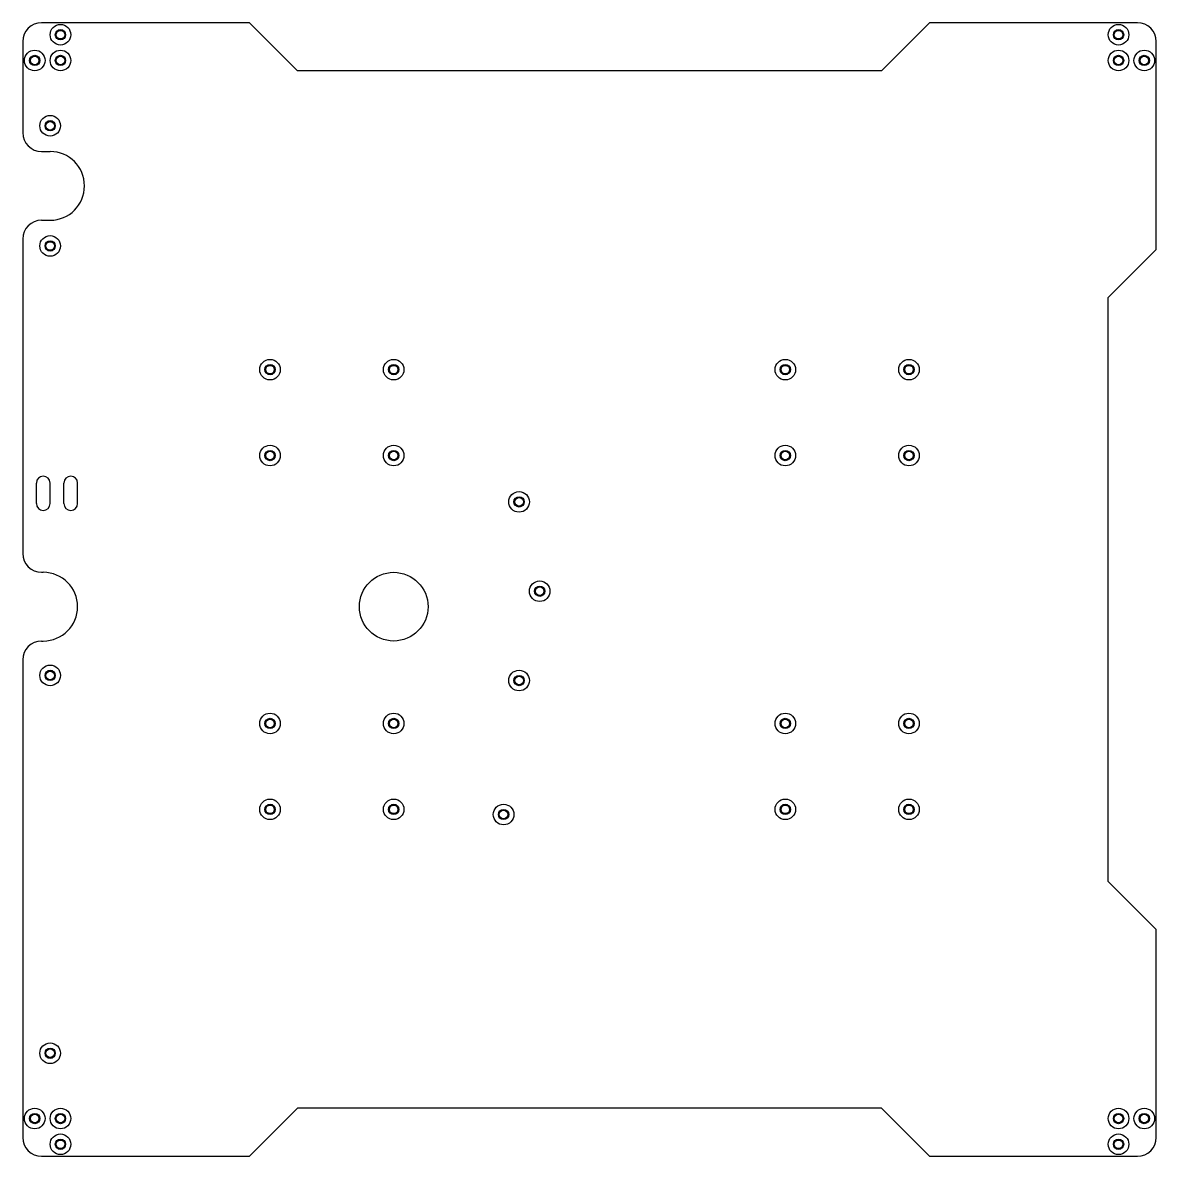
# Model space of a CAD drawing. Extents: x 0 to 330, y 0 to 330.
import ezdxf

# ---------------------------------------------------------------- set-up
doc = ezdxf.new("R2010")
doc.units = 0
doc.layers.get('0').update_dxf_attribs({"linetype": 'continuous'})

# ---------------------------------------------------------------- blocks, each defined once
blk = doc.blocks.new('PAD001')
at = {"color": 0}
for p, q in [((66, 330), (5.5, 330)), ((80, 316), (66, 330)), ((264, 330), (250, 316)), ((324.5, 330), (264, 330)), ((0, 324.5), (0, 298)), ((330, 264), (330, 324.5)), ((250, 316), (80, 316)), ((5.5, 292.5), (8, 292.5)), ((5.5, 272.5), (8, 272.5)), ((0, 267), (0, 175.5)), ((316, 250), (330, 264)), ((316, 80), (316, 250)), ((4, 190), (4, 196)), ((8, 190), (8, 196)), ((12, 190), (12, 196)), ((16, 190), (16, 196)), ((5.5, 170), (6, 170)), ((5.5, 150), (6, 150)), ((0, 144.5), (0, 5.5)), ((330, 66), (316, 80)), ((330, 5.5), (330, 66)), ((80, 14), (66, 0)), ((250, 14), (80, 14)), ((264, 0), (250, 14)), ((5.5, 0), (66, 0)), ((264, 0), (324.5, 0))]:
    blk.add_line(p, q, dxfattribs=at)
for centre, radius in [((11, 326.5), 3), ((11, 326.5), 1.5), ((11, 326.5), 1.25), ((319, 326.5), 3), ((319, 326.5), 1.5), ((319, 326.5), 1.25), ((3.5, 319), 3), ((3.5, 319), 1.5), ((3.5, 319), 1.25), ((11, 319), 3), ((11, 319), 1.5), ((11, 319), 1.25), ((319, 319), 3), ((319, 319), 1.5), ((319, 319), 1.25), ((326.5, 319), 3), ((326.5, 319), 1.5), ((326.5, 319), 1.25), ((8, 300), 3), ((8, 300), 1.5), ((8, 300), 1.25), ((8, 265), 3), ((8, 265), 1.5), ((8, 265), 1.25), ((72, 229), 3), ((108, 229), 3), ((222, 229), 3), ((258, 229), 3), ((72, 229), 1.5), ((72, 229), 1.25), ((108, 229), 1.5), ((108, 229), 1.25), ((222, 229), 1.5), ((222, 229), 1.25), ((258, 229), 1.5), ((258, 229), 1.25), ((72, 204), 3), ((72, 204), 1.5), ((72, 204), 1.25), ((108, 204), 3), ((108, 204), 1.5), ((108, 204), 1.25), ((222, 204), 3), ((222, 204), 1.5), ((222, 204), 1.25), ((258, 204), 3), ((258, 204), 1.5), ((258, 204), 1.25), ((144.5, 190.5), 3), ((144.5, 190.5), 1.5), ((144.5, 190.5), 1.25), ((108, 160), 10), ((150.5, 164.5), 3), ((150.5, 164.5), 1.5), ((150.5, 164.5), 1.25), ((8, 140), 3), ((8, 140), 1.5), ((8, 140), 1.25), ((144.5, 138.5), 3), ((144.5, 138.5), 1.5), ((144.5, 138.5), 1.25), ((72, 126), 3), ((108, 126), 3), ((222, 126), 3), ((258, 126), 3), ((72, 126), 1.5), ((72, 126), 1.25), ((108, 126), 1.5), ((108, 126), 1.25), ((222, 126), 1.5), ((222, 126), 1.25), ((258, 126), 1.5), ((258, 126), 1.25), ((72, 101), 3), ((72, 101), 1.5), ((108, 101), 3), ((108, 101), 1.5), ((140, 99.5), 3), ((222, 101), 3), ((222, 101), 1.5), ((258, 101), 3), ((258, 101), 1.5), ((72, 101), 1.25), ((108, 101), 1.25), ((140, 99.5), 1.5), ((140, 99.5), 1.25), ((222, 101), 1.25), ((258, 101), 1.25), ((8, 30), 3), ((8, 30), 1.5), ((8, 30), 1.25), ((3.5, 11), 3), ((11, 11), 3), ((319, 11), 3), ((326.5, 11), 3), ((3.5, 11), 1.5), ((3.5, 11), 1.25), ((11, 11), 1.5), ((11, 11), 1.25), ((319, 11), 1.5), ((319, 11), 1.25), ((326.5, 11), 1.5), ((326.5, 11), 1.25), ((11, 3.5), 3), ((11, 3.5), 1.5), ((11, 3.5), 1.25), ((319, 3.5), 3), ((319, 3.5), 1.5), ((319, 3.5), 1.25)]:
    blk.add_circle(centre, radius, dxfattribs=at)
for centre, radius, start, end in [((5.5, 324.5), 5.5, 90, 180), ((324.5, 324.5), 5.5, 0, 90), ((5.5, 298), 5.5, -180, -90), ((8, 282.5), 10, -90, 90), ((5.5, 267), 5.5, 90, 180), ((6, 196), 2, 0, -180), ((14, 196), 2, 0, -180), ((6, 190), 2, -180, 0), ((14, 190), 2, -180, 0), ((5.5, 175.5), 5.5, -180, -90), ((6, 160), 10, -90, 90), ((5.5, 144.5), 5.5, 90, -180), ((5.5, 5.5), 5.5, 180, -90), ((324.5, 5.5), 5.5, -90, 0)]:
    blk.add_arc(centre, radius, start, end, dxfattribs=at)

msp = doc.modelspace()

# ---------------------------------------------------------------- block references
msp.add_blockref('PAD001', (0, 0))

doc.saveas('drawing.dxf')
